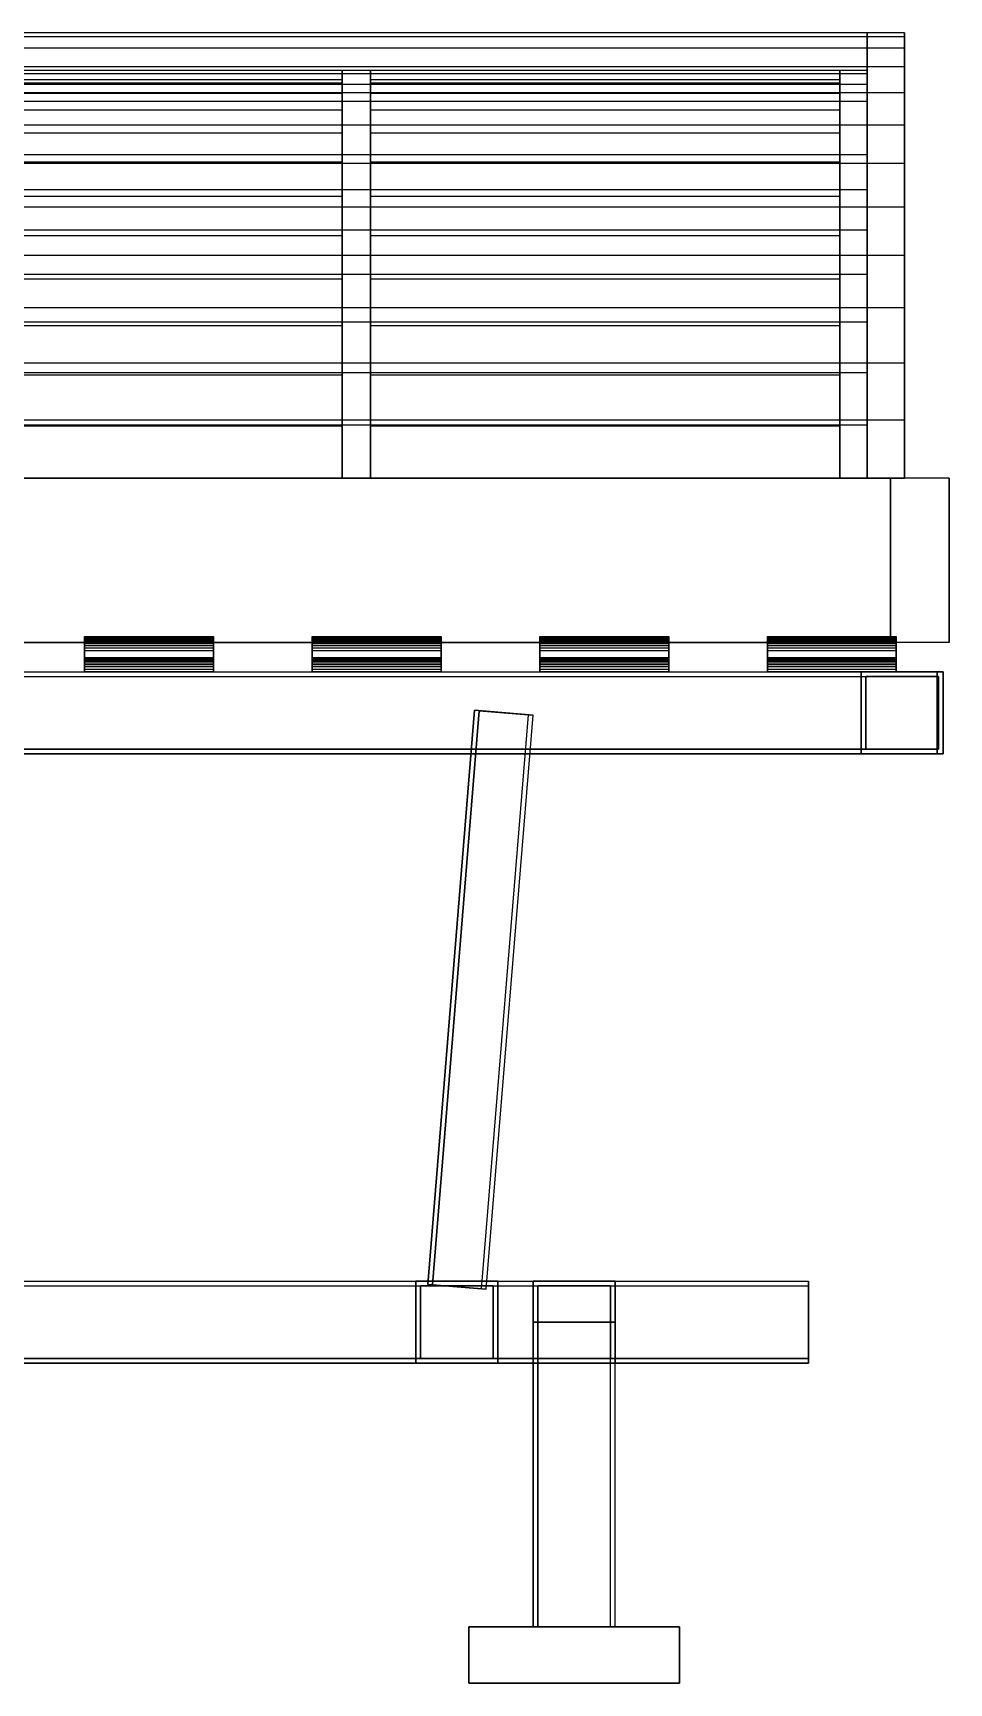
# Model space of a CAD drawing. Header units: millimetres. Extents: x -840 to 1340, y 6 to 760.
# Drawn here: x 949 to 1340, y 6 to 710 of the extents above; entities that cross this region are included whole.
import ezdxf

# ---------------------------------------------------------------- set-up
doc = ezdxf.new("R2010")
doc.units = ezdxf.units.MM
for name, color, linetype in [('B01', 7, 'Continuous'), ('B02', 7, 'Continuous'), ('B12', 7, 'Continuous'), ('B220', 7, 'Continuous'), ('B221', 7, 'Continuous'), ('B320', 7, 'Continuous'), ('B321', 7, 'Continuous'), ('B64', 7, 'Continuous'), ('C3', 7, 'Continuous'), ('C31', 7, 'Continuous'), ('EH1', 7, 'Continuous'), ('EH2', 7, 'Continuous'), ('L010', 7, 'Continuous'), ('L011', 7, 'Continuous'), ('L021', 7, 'Continuous'), ('L1004', 7, 'Continuous'), ('L1005', 7, 'Continuous'), ('L1006', 7, 'Continuous'), ('L1007', 7, 'Continuous'), ('L200', 7, 'Continuous'), ('T10', 7, 'Continuous'), ('T11', 7, 'Continuous')]:
    doc.layers.add(name, color=color, linetype=linetype)

msp = doc.modelspace()

# ---------------------------------------------------------------- linework, layer by layer
at = {"layer": 'B01'}
for points in [[(-780, 177.5), (1280, 177.5)], [(-780, 177.5), (1280, 177.5)], [(1280, 177.5), (1280, 142.5)], [(1280, 177.5), (1280, 177.5)], [(1280, 142.5), (1280, 177.5)], [(-780, 175.5), (1280, 175.5)], [(-780, 175.5), (1280, 175.5)], [(1280, 175.5), (1280, 144.5)], [(1280, 175.5), (1280, 175.5)], [(1280, 144.5), (1280, 175.5)], [(-780, 144.5), (1280, 144.5)], [(1280, 144.5), (-780, 144.5)], [(1280, 142.5), (-780, 142.5)], [(-780, 142.5), (1280, 142.5)], [(1280, 144.5), (1280, 144.5)], [(1280, 142.5), (1280, 142.5)]]:
    msp.add_lwpolyline(points, dxfattribs=at)
at = {"layer": 'B02'}
for points in [[(-780, 177.5), (1280, 177.5)], [(-780, 177.5), (1280, 177.5)], [(1280, 177.5), (1280, 142.5)], [(1280, 177.5), (1280, 177.5)], [(1280, 142.5), (1280, 177.5)], [(-780, 175.5), (1280, 175.5)], [(-780, 175.5), (1280, 175.5)], [(1280, 175.5), (1280, 144.5)], [(1280, 175.5), (1280, 175.5)], [(1280, 144.5), (1280, 175.5)], [(-780, 144.5), (1280, 144.5)], [(1280, 144.5), (-780, 144.5)], [(1280, 142.5), (-780, 142.5)], [(-780, 142.5), (1280, 142.5)], [(1280, 144.5), (1280, 144.5)], [(1280, 142.5), (1280, 142.5)]]:
    msp.add_lwpolyline(points, dxfattribs=at)
at = {"layer": 'B12'}
for points in [[(1162.5, 177.5), (1162.5, 177.5)], [(1162.5, 142.5), (1162.5, 177.5)], [(1162.5, 177.5), (1162.5, 142.5)], [(1162.5, 177.5), (1197.5, 177.5)], [(1197.5, 177.5), (1162.5, 177.5)], [(1197.5, 177.5), (1197.5, 177.5)], [(1197.5, 177.5), (1197.5, 142.5)], [(1197.5, 142.5), (1197.5, 177.5)], [(1164.5, 175.5), (1164.5, 175.5)], [(1195.5, 175.5), (1164.5, 175.5)], [(1164.5, 175.5), (1195.5, 175.5)], [(1164.5, 175.5), (1164.5, 144.5)], [(1164.5, 144.5), (1164.5, 175.5)], [(1195.5, 175.5), (1195.5, 175.5)], [(1195.5, 144.5), (1195.5, 175.5)], [(1195.5, 175.5), (1195.5, 144.5)], [(1162.5, 142.5), (1162.5, 142.5)], [(1197.5, 142.5), (1162.5, 142.5)], [(1162.5, 142.5), (1197.5, 142.5)], [(1164.5, 144.5), (1164.5, 144.5)], [(1164.5, 144.5), (1195.5, 144.5)], [(1195.5, 144.5), (1164.5, 144.5)], [(1195.5, 144.5), (1195.5, 144.5)], [(1197.5, 142.5), (1197.5, 142.5)]]:
    msp.add_lwpolyline(points, dxfattribs=at)
at = {"layer": 'B220'}
for points in [[(1162.5, 160), (1162.5, 30)], [(1197.5, 160), (1162.5, 160)], [(1162.5, 30), (1162.5, 160)], [(1162.5, 160), (1197.5, 160)], [(1162.5, 160), (1162.5, 160)], [(1164.5, 30), (1164.5, 160)], [(1164.5, 160), (1164.5, 30)], [(1164.5, 160), (1164.5, 160)], [(1195.5, 160), (1164.5, 160)], [(1164.5, 160), (1195.5, 160)], [(1195.5, 30), (1195.5, 160)], [(1195.5, 30), (1195.5, 160)], [(1195.5, 160), (1195.5, 160)], [(1197.5, 30), (1197.5, 160)], [(1197.5, 30), (1197.5, 160)], [(1197.5, 160), (1197.5, 160)], [(1162.5, 30), (1197.5, 30)], [(1197.5, 30), (1162.5, 30)], [(1162.5, 30), (1162.5, 30)], [(1164.5, 30), (1164.5, 30)], [(1164.5, 30), (1195.5, 30)], [(1195.5, 30), (1164.5, 30)], [(1195.5, 30), (1195.5, 30)], [(1197.5, 30), (1197.5, 30)]]:
    msp.add_lwpolyline(points, dxfattribs=at)
at = {"layer": 'B221'}
for points in [[(1162.5, 160), (1162.5, 30)], [(1197.5, 160), (1162.5, 160)], [(1162.5, 30), (1162.5, 160)], [(1162.5, 160), (1197.5, 160)], [(1162.5, 160), (1162.5, 160)], [(1164.5, 30), (1164.5, 160)], [(1164.5, 160), (1164.5, 30)], [(1164.5, 160), (1164.5, 160)], [(1195.5, 160), (1164.5, 160)], [(1164.5, 160), (1195.5, 160)], [(1195.5, 30), (1195.5, 160)], [(1195.5, 30), (1195.5, 160)], [(1195.5, 160), (1195.5, 160)], [(1197.5, 30), (1197.5, 160)], [(1197.5, 30), (1197.5, 160)], [(1197.5, 160), (1197.5, 160)], [(1162.5, 30), (1197.5, 30)], [(1197.5, 30), (1162.5, 30)], [(1162.5, 30), (1162.5, 30)], [(1164.5, 30), (1164.5, 30)], [(1164.5, 30), (1195.5, 30)], [(1195.5, 30), (1164.5, 30)], [(1195.5, 30), (1195.5, 30)], [(1197.5, 30), (1197.5, 30)]]:
    msp.add_lwpolyline(points, dxfattribs=at)
at = {"layer": 'B320'}
for points in [[(1135, 6), (1135, 30)], [(1135, 30), (1135, 30)], [(1135, 30), (1135, 6)], [(1225, 30), (1135, 30)], [(1135, 30), (1225, 30)], [(1225, 30), (1225, 6)], [(1225, 30), (1225, 30)], [(1225, 6), (1225, 30)], [(1135, 6), (1135, 6)], [(1135, 6), (1225, 6)], [(1225, 6), (1135, 6)], [(1225, 6), (1225, 6)]]:
    msp.add_lwpolyline(points, dxfattribs=at)
at = {"layer": 'B321'}
for points in [[(1135, 6), (1135, 30)], [(1135, 30), (1135, 30)], [(1135, 30), (1135, 6)], [(1225, 30), (1135, 30)], [(1135, 30), (1225, 30)], [(1225, 30), (1225, 6)], [(1225, 30), (1225, 30)], [(1225, 6), (1225, 30)], [(1135, 6), (1135, 6)], [(1135, 6), (1225, 6)], [(1225, 6), (1135, 6)], [(1225, 6), (1225, 6)]]:
    msp.add_lwpolyline(points, dxfattribs=at)
at = {"layer": 'B64'}
for points in [[(1112.5, 177.5), (1112.5, 177.5)], [(1112.5, 142.5), (1112.5, 177.5)], [(1112.5, 177.5), (1112.5, 142.5)], [(1112.5, 177.5), (1147.5, 177.5)], [(1147.5, 177.5), (1112.5, 177.5)], [(1147.5, 177.5), (1147.5, 177.5)], [(1147.5, 177.5), (1147.5, 142.5)], [(1147.5, 142.5), (1147.5, 177.5)], [(1114.5, 175.5), (1114.5, 175.5)], [(1145.5, 175.5), (1114.5, 175.5)], [(1114.5, 175.5), (1145.5, 175.5)], [(1114.5, 175.5), (1114.5, 144.5)], [(1114.5, 144.5), (1114.5, 175.5)], [(1145.5, 175.5), (1145.5, 175.5)], [(1145.5, 144.5), (1145.5, 175.5)], [(1145.5, 175.5), (1145.5, 144.5)], [(1112.5, 142.5), (1112.5, 142.5)], [(1147.5, 142.5), (1112.5, 142.5)], [(1112.5, 142.5), (1147.5, 142.5)], [(1114.5, 144.5), (1114.5, 144.5)], [(1114.5, 144.5), (1145.5, 144.5)], [(1145.5, 144.5), (1114.5, 144.5)], [(1145.5, 144.5), (1145.5, 144.5)], [(1147.5, 142.5), (1147.5, 142.5)]]:
    msp.add_lwpolyline(points, dxfattribs=at)
at = {"layer": 'C3'}
for points in [[(1305, 710), (565, 710)], [(1305, 708.37), (565, 708.37)], [(1305, 708.37), (565, 708.37)], [(1305, 708.37), (1305, 710)], [(1305, 710), (1305, 708.37)], [(1305, 703.53), (1305, 708.37)], [(1305, 708.37), (1305, 703.53)], [(1305, 703.53), (565, 703.53)], [(1305, 703.53), (565, 703.53)], [(1305, 695.54), (1305, 703.53)], [(1305, 703.53), (1305, 695.54)], [(1305, 695.54), (565, 695.54)], [(1305, 695.54), (565, 695.54)], [(1305, 694), (565, 694)], [(1305, 692.51), (565, 692.51)], [(1305, 692.51), (565, 692.51)], [(1305, 684.54), (1305, 695.54)], [(1305, 695.54), (1305, 684.54)], [(1305, 692.51), (1305, 694)], [(1305, 694), (1305, 692.51)], [(1305, 688.07), (1305, 692.51)], [(1305, 692.51), (1305, 688.07)], [(1305, 688.07), (565, 688.07)], [(1305, 688.07), (565, 688.07)], [(1305, 684.54), (565, 684.54)], [(1305, 684.54), (565, 684.54)], [(1305, 680.76), (1305, 688.07)], [(1305, 688.07), (1305, 680.76)], [(1305, 670.74), (1305, 684.54)], [(1305, 684.54), (1305, 670.74)], [(1305, 680.76), (565, 680.76)], [(1305, 680.76), (565, 680.76)], [(1305, 670.69), (1305, 680.76)], [(1305, 680.76), (1305, 670.69)], [(1305, 670.74), (565, 670.74)], [(1305, 670.74), (565, 670.74)], [(1305, 670.69), (565, 670.69)], [(1305, 670.69), (565, 670.69)], [(1305, 654.35), (1305, 670.74)], [(1305, 670.74), (1305, 654.35)], [(1305, 658.04), (1305, 670.69)], [(1305, 670.69), (1305, 658.04)], [(1305, 658.04), (565, 658.04)], [(1305, 658.04), (565, 658.04)], [(1305, 643.04), (1305, 658.04)], [(1305, 658.04), (1305, 643.04)], [(1305, 654.35), (565, 654.35)], [(1305, 654.35), (565, 654.35)], [(1305, 635.66), (1305, 654.35)], [(1305, 654.35), (1305, 635.66)], [(1305, 643.04), (565, 643.04)], [(1305, 643.04), (565, 643.04)], [(1305, 625.92), (1305, 643.04)], [(1305, 643.04), (1305, 625.92)], [(1305, 635.66), (565, 635.66)], [(1305, 635.66), (565, 635.66)], [(1305, 615), (1305, 635.66)], [(1305, 635.66), (1305, 615)], [(1305, 625.92), (565, 625.92)], [(1305, 625.92), (565, 625.92)], [(1305, 607), (1305, 625.92)], [(1305, 625.92), (1305, 607)], [(1305, 615), (565, 615)], [(1305, 615), (565, 615)], [(1305, 592.71), (1305, 615)], [(1305, 615), (1305, 592.71)], [(1305, 607), (565, 607)], [(1305, 607), (565, 607)], [(1305, 586.59), (1305, 607)], [(1305, 607), (1305, 586.59)], [(1305, 592.71), (565, 592.71)], [(1305, 592.71), (565, 592.71)], [(1305, 569.18), (1305, 592.71)], [(1305, 592.71), (1305, 569.18)], [(1305, 586.59), (565, 586.59)], [(1305, 586.59), (565, 586.59)], [(1305, 565.03), (1305, 586.59)], [(1305, 586.59), (1305, 565.03)], [(1305, 569.18), (565, 569.18)], [(1305, 569.18), (565, 569.18)], [(1305, 565.03), (565, 565.03)], [(1305, 565.03), (565, 565.03)], [(1305, 544.8), (1305, 569.18)], [(1305, 569.18), (1305, 544.8)], [(1305, 542.71), (1305, 565.03)], [(1305, 565.03), (1305, 542.71)], [(1305, 544.8), (565, 544.8)], [(1305, 544.8), (565, 544.8)], [(1305, 542.71), (565, 542.71)], [(1305, 542.71), (565, 542.71)], [(1305, 520), (1305, 544.8)], [(1305, 544.8), (1305, 520)], [(1305, 520), (1305, 542.71)], [(1305, 542.71), (1305, 520)], [(565, 520), (1305, 520)], [(1305, 520), (565, 520)], [(1305, 520), (565, 520)], [(1305, 520), (565, 520)], [(1305, 520), (1305, 520)], [(1305, 520), (1305, 520)]]:
    msp.add_lwpolyline(points, dxfattribs=at)
at = {"layer": 'C31'}
for points in [[(1321, 710), (1305, 710)], [(1305, 710), (1305, 708.37)], [(1305, 708.37), (1305, 710)], [(1321, 708.37), (1305, 708.37)], [(1305, 708.37), (1305, 703.53)], [(1321, 708.37), (1305, 708.37)], [(1305, 703.53), (1305, 708.37)], [(1321, 708.37), (1321, 710)], [(1321, 710), (1321, 708.37)], [(1321, 703.53), (1321, 708.37)], [(1321, 708.37), (1321, 703.53)], [(1321, 703.53), (1305, 703.53)], [(1305, 703.53), (1305, 695.54)], [(1321, 703.53), (1305, 703.53)], [(1305, 695.54), (1305, 703.53)], [(1321, 695.54), (1321, 703.53)], [(1321, 703.53), (1321, 695.54)], [(1321, 695.54), (1305, 695.54)], [(1305, 695.54), (1305, 684.54)], [(1321, 695.54), (1305, 695.54)], [(1305, 684.54), (1305, 695.54)], [(1321, 684.54), (1321, 695.54)], [(1321, 695.54), (1321, 684.54)], [(1321, 684.54), (1305, 684.54)], [(1305, 684.54), (1305, 670.74)], [(1321, 684.54), (1305, 684.54)], [(1305, 670.74), (1305, 684.54)], [(1321, 670.74), (1321, 684.54)], [(1321, 684.54), (1321, 670.74)], [(1321, 670.74), (1305, 670.74)], [(1305, 670.74), (1305, 654.35)], [(1321, 670.74), (1305, 670.74)], [(1305, 654.35), (1305, 670.74)], [(1321, 654.35), (1321, 670.74)], [(1321, 670.74), (1321, 654.35)], [(1321, 654.35), (1305, 654.35)], [(1305, 654.35), (1305, 635.66)], [(1321, 654.35), (1305, 654.35)], [(1305, 635.66), (1305, 654.35)], [(1321, 635.66), (1321, 654.35)], [(1321, 654.35), (1321, 635.66)], [(1321, 635.66), (1305, 635.66)], [(1305, 635.66), (1305, 615)], [(1321, 635.66), (1305, 635.66)], [(1305, 615), (1305, 635.66)], [(1321, 615), (1321, 635.66)], [(1321, 635.66), (1321, 615)], [(1321, 615), (1305, 615)], [(1305, 615), (1305, 592.71)], [(1321, 615), (1305, 615)], [(1305, 592.71), (1305, 615)], [(1321, 592.71), (1321, 615)], [(1321, 615), (1321, 592.71)], [(1321, 592.71), (1305, 592.71)], [(1305, 592.71), (1305, 569.18)], [(1321, 592.71), (1305, 592.71)], [(1305, 569.18), (1305, 592.71)], [(1321, 569.18), (1321, 592.71)], [(1321, 592.71), (1321, 569.18)], [(1321, 569.18), (1305, 569.18)], [(1305, 569.18), (1305, 544.8)], [(1321, 569.18), (1305, 569.18)], [(1305, 544.8), (1305, 569.18)], [(1321, 544.8), (1321, 569.18)], [(1321, 569.18), (1321, 544.8)], [(1321, 544.8), (1305, 544.8)], [(1305, 544.8), (1305, 520)], [(1321, 544.8), (1305, 544.8)], [(1305, 520), (1305, 544.8)], [(1321, 520), (1321, 544.8)], [(1321, 544.8), (1321, 520)], [(1305, 520), (1321, 520)], [(1321, 520), (1305, 520)], [(1305, 520), (1305, 520)], [(1321, 520), (1321, 520)]]:
    msp.add_lwpolyline(points, dxfattribs=at)
at = {"layer": 'EH1'}
for points in [[(1081.05, 694), (580, 694)], [(1081.05, 692.51), (580, 692.51)], [(1081.05, 692.51), (580, 692.51)], [(1081.05, 690), (580, 690)], [(1081.05, 692.51), (1081.05, 694)], [(1081.05, 694), (1081.05, 692.51)], [(1081.05, 688.07), (1081.05, 692.51)], [(1081.05, 692.51), (1081.05, 688.07)], [(1081.05, 688.55), (1081.05, 690)], [(1081.05, 690), (1081.05, 688.55)], [(1081.05, 688.55), (580, 688.55)], [(1081.05, 688.55), (580, 688.55)], [(1081.05, 688.07), (580, 688.07)], [(1081.05, 688.07), (580, 688.07)], [(1081.05, 684.21), (580, 684.21)], [(1081.05, 684.21), (580, 684.21)], [(1081.05, 684.21), (1081.05, 688.55)], [(1081.05, 688.55), (1081.05, 684.21)], [(1081.05, 680.76), (1081.05, 688.07)], [(1081.05, 688.07), (1081.05, 680.76)], [(1081.05, 677.06), (1081.05, 684.21)], [(1081.05, 684.21), (1081.05, 677.06)], [(1081.05, 680.76), (580, 680.76)], [(1081.05, 680.76), (580, 680.76)], [(1081.05, 677.06), (580, 677.06)], [(1081.05, 677.06), (580, 677.06)], [(1081.05, 670.69), (1081.05, 680.76)], [(1081.05, 680.76), (1081.05, 670.69)], [(1081.05, 667.22), (1081.05, 677.06)], [(1081.05, 677.06), (1081.05, 667.22)], [(1081.05, 670.69), (580, 670.69)], [(1081.05, 670.69), (580, 670.69)], [(1081.05, 658.04), (1081.05, 670.69)], [(1081.05, 670.69), (1081.05, 658.04)], [(1081.05, 667.22), (580, 667.22)], [(1081.05, 667.22), (580, 667.22)], [(1081.05, 654.87), (1081.05, 667.22)], [(1081.05, 667.22), (1081.05, 654.87)], [(1081.05, 658.04), (580, 658.04)], [(1081.05, 658.04), (580, 658.04)], [(1081.05, 654.87), (580, 654.87)], [(1081.05, 654.87), (580, 654.87)], [(1081.05, 643.04), (1081.05, 658.04)], [(1081.05, 658.04), (1081.05, 643.04)], [(1081.05, 640.21), (1081.05, 654.87)], [(1081.05, 654.87), (1081.05, 640.21)], [(1081.05, 643.04), (580, 643.04)], [(1081.05, 643.04), (580, 643.04)], [(1081.05, 625.92), (1081.05, 643.04)], [(1081.05, 643.04), (1081.05, 625.92)], [(1081.05, 640.21), (580, 640.21)], [(1081.05, 640.21), (580, 640.21)], [(1081.05, 623.49), (1081.05, 640.21)], [(1081.05, 640.21), (1081.05, 623.49)], [(1081.05, 625.92), (580, 625.92)], [(1081.05, 625.92), (580, 625.92)], [(1081.05, 623.49), (580, 623.49)], [(1081.05, 623.49), (580, 623.49)], [(1081.05, 607), (1081.05, 625.92)], [(1081.05, 625.92), (1081.05, 607)], [(1081.05, 605), (1081.05, 623.49)], [(1081.05, 623.49), (1081.05, 605)], [(1081.05, 607), (580, 607)], [(1081.05, 607), (580, 607)], [(1081.05, 586.59), (1081.05, 607)], [(1081.05, 607), (1081.05, 586.59)], [(1081.05, 605), (580, 605)], [(1081.05, 605), (580, 605)], [(1081.05, 585.06), (1081.05, 605)], [(1081.05, 605), (1081.05, 585.06)], [(1081.05, 586.59), (580, 586.59)], [(1081.05, 586.59), (580, 586.59)], [(1081.05, 585.06), (580, 585.06)], [(1081.05, 585.06), (580, 585.06)], [(1081.05, 565.03), (1081.05, 586.59)], [(1081.05, 586.59), (1081.05, 565.03)], [(1081.05, 564), (1081.05, 585.06)], [(1081.05, 585.06), (1081.05, 564)], [(1081.05, 565.03), (580, 565.03)], [(1081.05, 565.03), (580, 565.03)], [(1081.05, 564), (580, 564)], [(1081.05, 564), (580, 564)], [(1081.05, 542.71), (1081.05, 565.03)], [(1081.05, 565.03), (1081.05, 542.71)], [(1081.05, 542.19), (1081.05, 564)], [(1081.05, 564), (1081.05, 542.19)], [(1081.05, 542.71), (580, 542.71)], [(1081.05, 542.71), (580, 542.71)], [(1081.05, 542.19), (580, 542.19)], [(1081.05, 542.19), (580, 542.19)], [(1081.05, 520), (1081.05, 542.71)], [(1081.05, 542.71), (1081.05, 520)], [(1081.05, 520), (1081.05, 542.19)], [(1081.05, 542.19), (1081.05, 520)], [(580, 520), (1081.05, 520)], [(1081.05, 520), (580, 520)], [(1081.05, 520), (580, 520)], [(1081.05, 520), (580, 520)], [(1081.05, 520), (1081.05, 520)], [(1081.05, 520), (1081.05, 520)]]:
    msp.add_lwpolyline(points, dxfattribs=at)
at = {"layer": 'EH2'}
for points in [[(1293.47, 694), (1093.05, 694)], [(1093.05, 694), (1093.05, 692.51)], [(1093.05, 692.51), (1093.05, 694)], [(1293.47, 692.51), (1093.05, 692.51)], [(1093.05, 692.51), (1093.05, 688.07)], [(1293.47, 692.51), (1093.05, 692.51)], [(1093.05, 688.07), (1093.05, 692.51)], [(1293.47, 690), (1093.05, 690)], [(1093.05, 690), (1093.05, 688.55)], [(1093.05, 688.55), (1093.05, 690)], [(1293.47, 692.51), (1293.47, 694)], [(1293.47, 694), (1293.47, 692.51)], [(1293.47, 688.07), (1293.47, 692.51)], [(1293.47, 692.51), (1293.47, 688.07)], [(1293.47, 688.55), (1293.47, 690)], [(1293.47, 690), (1293.47, 688.55)], [(1293.47, 688.55), (1093.05, 688.55)], [(1093.05, 688.55), (1093.05, 684.21)], [(1293.47, 688.55), (1093.05, 688.55)], [(1093.05, 684.21), (1093.05, 688.55)], [(1293.47, 688.07), (1093.05, 688.07)], [(1093.05, 688.07), (1093.05, 680.76)], [(1293.47, 688.07), (1093.05, 688.07)], [(1093.05, 680.76), (1093.05, 688.07)], [(1293.47, 684.21), (1093.05, 684.21)], [(1093.05, 684.21), (1093.05, 677.06)], [(1293.47, 684.21), (1093.05, 684.21)], [(1093.05, 677.06), (1093.05, 684.21)], [(1293.47, 684.21), (1293.47, 688.55)], [(1293.47, 688.55), (1293.47, 684.21)], [(1293.47, 680.76), (1293.47, 688.07)], [(1293.47, 688.07), (1293.47, 680.76)], [(1293.47, 677.06), (1293.47, 684.21)], [(1293.47, 684.21), (1293.47, 677.06)], [(1293.47, 680.76), (1093.05, 680.76)], [(1093.05, 680.76), (1093.05, 670.69)], [(1293.47, 680.76), (1093.05, 680.76)], [(1093.05, 670.69), (1093.05, 680.76)], [(1293.47, 677.06), (1093.05, 677.06)], [(1093.05, 677.06), (1093.05, 667.22)], [(1293.47, 677.06), (1093.05, 677.06)], [(1093.05, 667.22), (1093.05, 677.06)], [(1293.47, 670.69), (1293.47, 680.76)], [(1293.47, 680.76), (1293.47, 670.69)], [(1293.47, 667.22), (1293.47, 677.06)], [(1293.47, 677.06), (1293.47, 667.22)], [(1293.47, 670.69), (1093.05, 670.69)], [(1093.05, 670.69), (1093.05, 658.04)], [(1293.47, 670.69), (1093.05, 670.69)], [(1093.05, 658.04), (1093.05, 670.69)], [(1293.47, 658.04), (1293.47, 670.69)], [(1293.47, 670.69), (1293.47, 658.04)], [(1293.47, 667.22), (1093.05, 667.22)], [(1093.05, 667.22), (1093.05, 654.87)], [(1293.47, 667.22), (1093.05, 667.22)], [(1093.05, 654.87), (1093.05, 667.22)], [(1293.47, 654.87), (1293.47, 667.22)], [(1293.47, 667.22), (1293.47, 654.87)], [(1293.47, 658.04), (1093.05, 658.04)], [(1093.05, 658.04), (1093.05, 643.04)], [(1293.47, 658.04), (1093.05, 658.04)], [(1093.05, 643.04), (1093.05, 658.04)], [(1293.47, 654.87), (1093.05, 654.87)], [(1093.05, 654.87), (1093.05, 640.21)], [(1293.47, 654.87), (1093.05, 654.87)], [(1093.05, 640.21), (1093.05, 654.87)], [(1293.47, 643.04), (1293.47, 658.04)], [(1293.47, 658.04), (1293.47, 643.04)], [(1293.47, 640.21), (1293.47, 654.87)], [(1293.47, 654.87), (1293.47, 640.21)], [(1293.47, 643.04), (1093.05, 643.04)], [(1093.05, 643.04), (1093.05, 625.92)], [(1293.47, 643.04), (1093.05, 643.04)], [(1093.05, 625.92), (1093.05, 643.04)], [(1293.47, 625.92), (1293.47, 643.04)], [(1293.47, 643.04), (1293.47, 625.92)], [(1293.47, 640.21), (1093.05, 640.21)], [(1093.05, 640.21), (1093.05, 623.49)], [(1293.47, 640.21), (1093.05, 640.21)], [(1093.05, 623.49), (1093.05, 640.21)], [(1293.47, 623.49), (1293.47, 640.21)], [(1293.47, 640.21), (1293.47, 623.49)], [(1293.47, 625.92), (1093.05, 625.92)], [(1093.05, 625.92), (1093.05, 607)], [(1293.47, 625.92), (1093.05, 625.92)], [(1093.05, 607), (1093.05, 625.92)], [(1293.47, 623.49), (1093.05, 623.49)], [(1093.05, 623.49), (1093.05, 605)], [(1293.47, 623.49), (1093.05, 623.49)], [(1093.05, 605), (1093.05, 623.49)], [(1293.47, 607), (1293.47, 625.92)], [(1293.47, 625.92), (1293.47, 607)], [(1293.47, 605), (1293.47, 623.49)], [(1293.47, 623.49), (1293.47, 605)], [(1293.47, 607), (1093.05, 607)], [(1093.05, 607), (1093.05, 586.59)], [(1293.47, 607), (1093.05, 607)], [(1093.05, 586.59), (1093.05, 607)], [(1293.47, 586.59), (1293.47, 607)], [(1293.47, 607), (1293.47, 586.59)], [(1293.47, 605), (1093.05, 605)], [(1093.05, 605), (1093.05, 585.06)], [(1293.47, 605), (1093.05, 605)], [(1093.05, 585.06), (1093.05, 605)], [(1293.47, 585.06), (1293.47, 605)], [(1293.47, 605), (1293.47, 585.06)], [(1293.47, 586.59), (1093.05, 586.59)], [(1093.05, 586.59), (1093.05, 565.03)], [(1293.47, 586.59), (1093.05, 586.59)], [(1093.05, 565.03), (1093.05, 586.59)], [(1293.47, 585.06), (1093.05, 585.06)], [(1093.05, 585.06), (1093.05, 564)], [(1293.47, 585.06), (1093.05, 585.06)], [(1093.05, 564), (1093.05, 585.06)], [(1293.47, 565.03), (1293.47, 586.59)], [(1293.47, 586.59), (1293.47, 565.03)], [(1293.47, 564), (1293.47, 585.06)], [(1293.47, 585.06), (1293.47, 564)], [(1293.47, 565.03), (1093.05, 565.03)], [(1093.05, 565.03), (1093.05, 542.71)], [(1293.47, 565.03), (1093.05, 565.03)], [(1093.05, 542.71), (1093.05, 565.03)], [(1293.47, 564), (1093.05, 564)], [(1093.05, 564), (1093.05, 542.19)], [(1293.47, 564), (1093.05, 564)], [(1093.05, 542.19), (1093.05, 564)], [(1293.47, 542.71), (1293.47, 565.03)], [(1293.47, 565.03), (1293.47, 542.71)], [(1293.47, 542.19), (1293.47, 564)], [(1293.47, 564), (1293.47, 542.19)], [(1293.47, 542.71), (1093.05, 542.71)], [(1093.05, 542.71), (1093.05, 520)], [(1293.47, 542.71), (1093.05, 542.71)], [(1093.05, 520), (1093.05, 542.71)], [(1293.47, 542.19), (1093.05, 542.19)], [(1093.05, 542.19), (1093.05, 520)], [(1293.47, 542.19), (1093.05, 542.19)], [(1093.05, 520), (1093.05, 542.19)], [(1293.47, 520), (1293.47, 542.71)], [(1293.47, 542.71), (1293.47, 520)], [(1293.47, 520), (1293.47, 542.19)], [(1293.47, 542.19), (1293.47, 520)], [(1093.05, 520), (1293.47, 520)], [(1293.47, 520), (1093.05, 520)], [(1293.47, 520), (1093.05, 520)], [(1093.05, 520), (1093.05, 520)], [(1293.47, 520), (1093.05, 520)], [(1093.05, 520), (1093.05, 520)], [(1293.47, 520), (1293.47, 520)], [(1293.47, 520), (1293.47, 520)]]:
    msp.add_lwpolyline(points, dxfattribs=at)
at = {"layer": 'L010'}
for points in [[(565, 437.5), (1335, 437.5)], [(565, 437.5), (1335, 437.5)], [(1335, 437.5), (1335, 402.5)], [(1335, 437.5), (1335, 437.5)], [(1335, 402.5), (1335, 437.5)], [(565, 435.5), (1335, 435.5)], [(565, 435.5), (1335, 435.5)], [(1335, 435.5), (1335, 404.5)], [(1335, 435.5), (1335, 435.5)], [(1335, 404.5), (1335, 435.5)], [(565, 404.5), (1335, 404.5)], [(1335, 404.5), (565, 404.5)], [(1335, 402.5), (565, 402.5)], [(565, 402.5), (1335, 402.5)], [(1335, 404.5), (1335, 404.5)], [(1335, 402.5), (1335, 402.5)]]:
    msp.add_lwpolyline(points, dxfattribs=at)
at = {"layer": 'L011'}
for points in [[(565, 437.5), (1335, 437.5)], [(565, 437.5), (1335, 437.5)], [(1335, 437.5), (1335, 402.5)], [(1335, 437.5), (1335, 437.5)], [(1335, 402.5), (1335, 437.5)], [(565, 435.5), (1335, 435.5)], [(565, 435.5), (1335, 435.5)], [(1335, 435.5), (1335, 404.5)], [(1335, 435.5), (1335, 435.5)], [(1335, 404.5), (1335, 435.5)], [(565, 404.5), (1335, 404.5)], [(1335, 404.5), (565, 404.5)], [(1335, 402.5), (565, 402.5)], [(565, 402.5), (1335, 402.5)], [(1335, 404.5), (1335, 404.5)], [(1335, 402.5), (1335, 402.5)]]:
    msp.add_lwpolyline(points, dxfattribs=at)
at = {"layer": 'L021'}
for points in [[(1302.5, 437.5), (1302.5, 437.5)], [(1302.5, 402.5), (1302.5, 437.5)], [(1302.5, 437.5), (1302.5, 402.5)], [(1302.5, 437.5), (1337.5, 437.5)], [(1337.5, 437.5), (1302.5, 437.5)], [(1337.5, 437.5), (1337.5, 437.5)], [(1337.5, 437.5), (1337.5, 402.5)], [(1337.5, 402.5), (1337.5, 437.5)], [(1304.5, 435.5), (1304.5, 435.5)], [(1335.5, 435.5), (1304.5, 435.5)], [(1304.5, 435.5), (1335.5, 435.5)], [(1304.5, 435.5), (1304.5, 404.5)], [(1304.5, 404.5), (1304.5, 435.5)], [(1335.5, 435.5), (1335.5, 435.5)], [(1335.5, 404.5), (1335.5, 435.5)], [(1335.5, 435.5), (1335.5, 404.5)], [(1302.5, 402.5), (1302.5, 402.5)], [(1337.5, 402.5), (1302.5, 402.5)], [(1302.5, 402.5), (1337.5, 402.5)], [(1304.5, 404.5), (1304.5, 404.5)], [(1304.5, 404.5), (1335.5, 404.5)], [(1335.5, 404.5), (1304.5, 404.5)], [(1335.5, 404.5), (1335.5, 404.5)], [(1337.5, 402.5), (1337.5, 402.5)]]:
    msp.add_lwpolyline(points, dxfattribs=at)
at = {"layer": 'L1004'}
for points in [[(971.07, 452.5), (1026.07, 452.5)], [(971.07, 452.44), (971.07, 452.5)], [(971.07, 452.5), (971.07, 452.44)], [(971.07, 452.44), (1026.07, 452.44)], [(971.07, 452.26), (971.07, 452.44)], [(971.07, 452.44), (1026.07, 452.44)], [(971.07, 452.44), (971.07, 452.26)], [(971.07, 452.26), (1026.07, 452.26)], [(971.07, 451.96), (971.07, 452.26)], [(971.07, 452.26), (1026.07, 452.26)], [(971.07, 452.26), (971.07, 451.96)], [(971.07, 451.96), (1026.07, 451.96)], [(971.07, 451.54), (971.07, 451.96)], [(971.07, 451.96), (1026.07, 451.96)], [(971.07, 451.96), (971.07, 451.54)], [(971.07, 451.54), (1026.07, 451.54)], [(971.07, 451), (971.07, 451.54)], [(971.07, 451.54), (1026.07, 451.54)], [(971.07, 451.54), (971.07, 451)], [(971.07, 451), (1026.07, 451)], [(971.07, 450.34), (971.07, 451)], [(971.07, 451), (1026.07, 451)], [(971.07, 451), (971.07, 450.34)], [(1026.07, 452.5), (1026.07, 452.44)], [(1026.07, 452.44), (1026.07, 452.5)], [(1026.07, 452.44), (1026.07, 452.26)], [(1026.07, 452.26), (1026.07, 452.44)], [(1026.07, 452.26), (1026.07, 451.96)], [(1026.07, 451.96), (1026.07, 452.26)], [(1026.07, 451.96), (1026.07, 451.54)], [(1026.07, 451.54), (1026.07, 451.96)], [(1026.07, 451.54), (1026.07, 451)], [(1026.07, 451), (1026.07, 451.54)], [(1026.07, 451), (1026.07, 450.34)], [(1026.07, 450.34), (1026.07, 451)], [(971.07, 450.34), (1026.07, 450.34)], [(971.07, 449.56), (971.07, 450.34)], [(971.07, 450.34), (1026.07, 450.34)], [(971.07, 450.34), (971.07, 449.56)], [(971.07, 449.56), (1026.07, 449.56)], [(971.07, 448.66), (971.07, 449.56)], [(971.07, 449.56), (1026.07, 449.56)], [(971.07, 449.56), (971.07, 448.66)], [(971.07, 448.66), (1026.07, 448.66)], [(971.07, 447.64), (971.07, 448.66)], [(971.07, 448.66), (1026.07, 448.66)], [(971.07, 448.66), (971.07, 447.64)], [(971.07, 447.64), (1026.07, 447.64)], [(971.07, 446.5), (971.07, 447.64)], [(971.07, 447.64), (1026.07, 447.64)], [(971.07, 447.64), (971.07, 446.5)], [(971.07, 446.5), (1026.07, 446.5)], [(971.07, 437.5), (971.07, 446.5)], [(971.07, 446.5), (1026.07, 446.5)], [(971.07, 446.5), (971.07, 437.5)], [(1026.07, 450.34), (1026.07, 449.56)], [(1026.07, 449.56), (1026.07, 450.34)], [(1026.07, 449.56), (1026.07, 448.66)], [(1026.07, 448.66), (1026.07, 449.56)], [(1026.07, 448.66), (1026.07, 447.64)], [(1026.07, 447.64), (1026.07, 448.66)], [(1026.07, 447.64), (1026.07, 446.5)], [(1026.07, 446.5), (1026.07, 447.64)], [(1026.07, 446.5), (1026.07, 437.5)], [(1026.07, 437.5), (1026.07, 446.5)], [(971.07, 443.5), (1026.07, 443.5)], [(971.07, 443.44), (971.07, 443.5)], [(971.07, 443.5), (971.07, 443.44)], [(971.07, 443.44), (1026.07, 443.44)], [(971.07, 443.26), (971.07, 443.44)], [(971.07, 443.44), (1026.07, 443.44)], [(971.07, 443.44), (971.07, 443.26)], [(971.07, 443.26), (1026.07, 443.26)], [(971.07, 442.96), (971.07, 443.26)], [(971.07, 443.26), (1026.07, 443.26)], [(971.07, 443.26), (971.07, 442.96)], [(971.07, 442.96), (1026.07, 442.96)], [(971.07, 442.54), (971.07, 442.96)], [(971.07, 442.96), (1026.07, 442.96)], [(971.07, 442.96), (971.07, 442.54)], [(971.07, 442.54), (1026.07, 442.54)], [(971.07, 442), (971.07, 442.54)], [(971.07, 442.54), (1026.07, 442.54)], [(971.07, 442.54), (971.07, 442)], [(971.07, 442), (1026.07, 442)], [(971.07, 441.34), (971.07, 442)], [(971.07, 442), (1026.07, 442)], [(971.07, 442), (971.07, 441.34)], [(971.07, 441.34), (1026.07, 441.34)], [(971.07, 440.56), (971.07, 441.34)], [(971.07, 441.34), (1026.07, 441.34)], [(971.07, 441.34), (971.07, 440.56)], [(971.07, 440.56), (1026.07, 440.56)], [(971.07, 439.66), (971.07, 440.56)], [(971.07, 440.56), (1026.07, 440.56)], [(971.07, 440.56), (971.07, 439.66)], [(971.07, 439.66), (1026.07, 439.66)], [(971.07, 438.64), (971.07, 439.66)], [(971.07, 439.66), (1026.07, 439.66)], [(971.07, 439.66), (971.07, 438.64)], [(971.07, 438.64), (1026.07, 438.64)], [(971.07, 437.5), (971.07, 438.64)], [(971.07, 438.64), (1026.07, 438.64)], [(971.07, 438.64), (971.07, 437.5)], [(1026.07, 437.5), (971.07, 437.5)], [(971.07, 437.5), (1026.07, 437.5)], [(1026.07, 443.5), (1026.07, 443.44)], [(1026.07, 443.44), (1026.07, 443.5)], [(1026.07, 443.44), (1026.07, 443.26)], [(1026.07, 443.26), (1026.07, 443.44)], [(1026.07, 443.26), (1026.07, 442.96)], [(1026.07, 442.96), (1026.07, 443.26)], [(1026.07, 442.96), (1026.07, 442.54)], [(1026.07, 442.54), (1026.07, 442.96)], [(1026.07, 442.54), (1026.07, 442)], [(1026.07, 442), (1026.07, 442.54)], [(1026.07, 442), (1026.07, 441.34)], [(1026.07, 441.34), (1026.07, 442)], [(1026.07, 441.34), (1026.07, 440.56)], [(1026.07, 440.56), (1026.07, 441.34)], [(1026.07, 440.56), (1026.07, 439.66)], [(1026.07, 439.66), (1026.07, 440.56)], [(1026.07, 439.66), (1026.07, 438.64)], [(1026.07, 438.64), (1026.07, 439.66)], [(1026.07, 438.64), (1026.07, 437.5)], [(1026.07, 437.5), (1026.07, 438.64)]]:
    msp.add_lwpolyline(points, dxfattribs=at)
at = {"layer": 'L1005'}
for points in [[(1068.21, 452.5), (1123.21, 452.5)], [(1068.21, 452.44), (1068.21, 452.5)], [(1068.21, 452.5), (1068.21, 452.44)], [(1068.21, 452.44), (1123.21, 452.44)], [(1068.21, 452.26), (1068.21, 452.44)], [(1068.21, 452.44), (1123.21, 452.44)], [(1068.21, 452.44), (1068.21, 452.26)], [(1068.21, 452.26), (1123.21, 452.26)], [(1068.21, 451.96), (1068.21, 452.26)], [(1068.21, 452.26), (1123.21, 452.26)], [(1068.21, 452.26), (1068.21, 451.96)], [(1068.21, 451.96), (1123.21, 451.96)], [(1068.21, 451.54), (1068.21, 451.96)], [(1068.21, 451.96), (1123.21, 451.96)], [(1068.21, 451.96), (1068.21, 451.54)], [(1068.21, 451.54), (1123.21, 451.54)], [(1068.21, 451), (1068.21, 451.54)], [(1068.21, 451.54), (1123.21, 451.54)], [(1068.21, 451.54), (1068.21, 451)], [(1068.21, 451), (1123.21, 451)], [(1068.21, 450.34), (1068.21, 451)], [(1068.21, 451), (1123.21, 451)], [(1068.21, 451), (1068.21, 450.34)], [(1123.21, 452.5), (1123.21, 452.44)], [(1123.21, 452.44), (1123.21, 452.5)], [(1123.21, 452.44), (1123.21, 452.26)], [(1123.21, 452.26), (1123.21, 452.44)], [(1123.21, 452.26), (1123.21, 451.96)], [(1123.21, 451.96), (1123.21, 452.26)], [(1123.21, 451.96), (1123.21, 451.54)], [(1123.21, 451.54), (1123.21, 451.96)], [(1123.21, 451.54), (1123.21, 451)], [(1123.21, 451), (1123.21, 451.54)], [(1123.21, 451), (1123.21, 450.34)], [(1123.21, 450.34), (1123.21, 451)], [(1068.21, 450.34), (1123.21, 450.34)], [(1068.21, 449.56), (1068.21, 450.34)], [(1068.21, 450.34), (1123.21, 450.34)], [(1068.21, 450.34), (1068.21, 449.56)], [(1068.21, 449.56), (1123.21, 449.56)], [(1068.21, 448.66), (1068.21, 449.56)], [(1068.21, 449.56), (1123.21, 449.56)], [(1068.21, 449.56), (1068.21, 448.66)], [(1068.21, 448.66), (1123.21, 448.66)], [(1068.21, 447.64), (1068.21, 448.66)], [(1068.21, 448.66), (1123.21, 448.66)], [(1068.21, 448.66), (1068.21, 447.64)], [(1068.21, 447.64), (1123.21, 447.64)], [(1068.21, 446.5), (1068.21, 447.64)], [(1068.21, 447.64), (1123.21, 447.64)], [(1068.21, 447.64), (1068.21, 446.5)], [(1068.21, 446.5), (1123.21, 446.5)], [(1068.21, 437.5), (1068.21, 446.5)], [(1068.21, 446.5), (1123.21, 446.5)], [(1068.21, 446.5), (1068.21, 437.5)], [(1123.21, 450.34), (1123.21, 449.56)], [(1123.21, 449.56), (1123.21, 450.34)], [(1123.21, 449.56), (1123.21, 448.66)], [(1123.21, 448.66), (1123.21, 449.56)], [(1123.21, 448.66), (1123.21, 447.64)], [(1123.21, 447.64), (1123.21, 448.66)], [(1123.21, 447.64), (1123.21, 446.5)], [(1123.21, 446.5), (1123.21, 447.64)], [(1123.21, 446.5), (1123.21, 437.5)], [(1123.21, 437.5), (1123.21, 446.5)], [(1068.21, 443.5), (1123.21, 443.5)], [(1068.21, 443.44), (1068.21, 443.5)], [(1068.21, 443.5), (1068.21, 443.44)], [(1068.21, 443.44), (1123.21, 443.44)], [(1068.21, 443.26), (1068.21, 443.44)], [(1068.21, 443.44), (1123.21, 443.44)], [(1068.21, 443.44), (1068.21, 443.26)], [(1068.21, 443.26), (1123.21, 443.26)], [(1068.21, 442.96), (1068.21, 443.26)], [(1068.21, 443.26), (1123.21, 443.26)], [(1068.21, 443.26), (1068.21, 442.96)], [(1068.21, 442.96), (1123.21, 442.96)], [(1068.21, 442.54), (1068.21, 442.96)], [(1068.21, 442.96), (1123.21, 442.96)], [(1068.21, 442.96), (1068.21, 442.54)], [(1068.21, 442.54), (1123.21, 442.54)], [(1068.21, 442), (1068.21, 442.54)], [(1068.21, 442.54), (1123.21, 442.54)], [(1068.21, 442.54), (1068.21, 442)], [(1068.21, 442), (1123.21, 442)], [(1068.21, 441.34), (1068.21, 442)], [(1068.21, 442), (1123.21, 442)], [(1068.21, 442), (1068.21, 441.34)], [(1068.21, 441.34), (1123.21, 441.34)], [(1068.21, 440.56), (1068.21, 441.34)], [(1068.21, 441.34), (1123.21, 441.34)], [(1068.21, 441.34), (1068.21, 440.56)], [(1068.21, 440.56), (1123.21, 440.56)], [(1068.21, 439.66), (1068.21, 440.56)], [(1068.21, 440.56), (1123.21, 440.56)], [(1068.21, 440.56), (1068.21, 439.66)], [(1068.21, 439.66), (1123.21, 439.66)], [(1068.21, 438.64), (1068.21, 439.66)], [(1068.21, 439.66), (1123.21, 439.66)], [(1068.21, 439.66), (1068.21, 438.64)], [(1068.21, 438.64), (1123.21, 438.64)], [(1068.21, 437.5), (1068.21, 438.64)], [(1068.21, 438.64), (1123.21, 438.64)], [(1068.21, 438.64), (1068.21, 437.5)], [(1123.21, 437.5), (1068.21, 437.5)], [(1068.21, 437.5), (1123.21, 437.5)], [(1123.21, 443.5), (1123.21, 443.44)], [(1123.21, 443.44), (1123.21, 443.5)], [(1123.21, 443.44), (1123.21, 443.26)], [(1123.21, 443.26), (1123.21, 443.44)], [(1123.21, 443.26), (1123.21, 442.96)], [(1123.21, 442.96), (1123.21, 443.26)], [(1123.21, 442.96), (1123.21, 442.54)], [(1123.21, 442.54), (1123.21, 442.96)], [(1123.21, 442.54), (1123.21, 442)], [(1123.21, 442), (1123.21, 442.54)], [(1123.21, 442), (1123.21, 441.34)], [(1123.21, 441.34), (1123.21, 442)], [(1123.21, 441.34), (1123.21, 440.56)], [(1123.21, 440.56), (1123.21, 441.34)], [(1123.21, 440.56), (1123.21, 439.66)], [(1123.21, 439.66), (1123.21, 440.56)], [(1123.21, 439.66), (1123.21, 438.64)], [(1123.21, 438.64), (1123.21, 439.66)], [(1123.21, 438.64), (1123.21, 437.5)], [(1123.21, 437.5), (1123.21, 438.64)]]:
    msp.add_lwpolyline(points, dxfattribs=at)
at = {"layer": 'L1006'}
for points in [[(1165.36, 452.5), (1220.36, 452.5)], [(1165.36, 452.44), (1165.36, 452.5)], [(1165.36, 452.5), (1165.36, 452.44)], [(1165.36, 452.44), (1220.36, 452.44)], [(1165.36, 452.26), (1165.36, 452.44)], [(1165.36, 452.44), (1220.36, 452.44)], [(1165.36, 452.44), (1165.36, 452.26)], [(1165.36, 452.26), (1220.36, 452.26)], [(1165.36, 451.96), (1165.36, 452.26)], [(1165.36, 452.26), (1220.36, 452.26)], [(1165.36, 452.26), (1165.36, 451.96)], [(1165.36, 451.96), (1220.36, 451.96)], [(1165.36, 451.54), (1165.36, 451.96)], [(1165.36, 451.96), (1220.36, 451.96)], [(1165.36, 451.96), (1165.36, 451.54)], [(1165.36, 451.54), (1220.36, 451.54)], [(1165.36, 451), (1165.36, 451.54)], [(1165.36, 451.54), (1220.36, 451.54)], [(1165.36, 451.54), (1165.36, 451)], [(1165.36, 451), (1220.36, 451)], [(1165.36, 450.34), (1165.36, 451)], [(1165.36, 451), (1220.36, 451)], [(1165.36, 451), (1165.36, 450.34)], [(1220.36, 452.5), (1220.36, 452.44)], [(1220.36, 452.44), (1220.36, 452.5)], [(1220.36, 452.44), (1220.36, 452.26)], [(1220.36, 452.26), (1220.36, 452.44)], [(1220.36, 452.26), (1220.36, 451.96)], [(1220.36, 451.96), (1220.36, 452.26)], [(1220.36, 451.96), (1220.36, 451.54)], [(1220.36, 451.54), (1220.36, 451.96)], [(1220.36, 451.54), (1220.36, 451)], [(1220.36, 451), (1220.36, 451.54)], [(1220.36, 451), (1220.36, 450.34)], [(1220.36, 450.34), (1220.36, 451)], [(1165.36, 450.34), (1220.36, 450.34)], [(1165.36, 449.56), (1165.36, 450.34)], [(1165.36, 450.34), (1220.36, 450.34)], [(1165.36, 450.34), (1165.36, 449.56)], [(1165.36, 449.56), (1220.36, 449.56)], [(1165.36, 448.66), (1165.36, 449.56)], [(1165.36, 449.56), (1220.36, 449.56)], [(1165.36, 449.56), (1165.36, 448.66)], [(1165.36, 448.66), (1220.36, 448.66)], [(1165.36, 447.64), (1165.36, 448.66)], [(1165.36, 448.66), (1220.36, 448.66)], [(1165.36, 448.66), (1165.36, 447.64)], [(1165.36, 447.64), (1220.36, 447.64)], [(1165.36, 446.5), (1165.36, 447.64)], [(1165.36, 447.64), (1220.36, 447.64)], [(1165.36, 447.64), (1165.36, 446.5)], [(1165.36, 446.5), (1220.36, 446.5)], [(1165.36, 437.5), (1165.36, 446.5)], [(1165.36, 446.5), (1220.36, 446.5)], [(1165.36, 446.5), (1165.36, 437.5)], [(1220.36, 450.34), (1220.36, 449.56)], [(1220.36, 449.56), (1220.36, 450.34)], [(1220.36, 449.56), (1220.36, 448.66)], [(1220.36, 448.66), (1220.36, 449.56)], [(1220.36, 448.66), (1220.36, 447.64)], [(1220.36, 447.64), (1220.36, 448.66)], [(1220.36, 447.64), (1220.36, 446.5)], [(1220.36, 446.5), (1220.36, 447.64)], [(1220.36, 446.5), (1220.36, 437.5)], [(1220.36, 437.5), (1220.36, 446.5)], [(1165.36, 443.5), (1220.36, 443.5)], [(1165.36, 443.44), (1165.36, 443.5)], [(1165.36, 443.5), (1165.36, 443.44)], [(1165.36, 443.44), (1220.36, 443.44)], [(1165.36, 443.26), (1165.36, 443.44)], [(1165.36, 443.44), (1220.36, 443.44)], [(1165.36, 443.44), (1165.36, 443.26)], [(1165.36, 443.26), (1220.36, 443.26)], [(1165.36, 442.96), (1165.36, 443.26)], [(1165.36, 443.26), (1220.36, 443.26)], [(1165.36, 443.26), (1165.36, 442.96)], [(1165.36, 442.96), (1220.36, 442.96)], [(1165.36, 442.54), (1165.36, 442.96)], [(1165.36, 442.96), (1220.36, 442.96)], [(1165.36, 442.96), (1165.36, 442.54)], [(1165.36, 442.54), (1220.36, 442.54)], [(1165.36, 442), (1165.36, 442.54)], [(1165.36, 442.54), (1220.36, 442.54)], [(1165.36, 442.54), (1165.36, 442)], [(1165.36, 442), (1220.36, 442)], [(1165.36, 441.34), (1165.36, 442)], [(1165.36, 442), (1220.36, 442)], [(1165.36, 442), (1165.36, 441.34)], [(1165.36, 441.34), (1220.36, 441.34)], [(1165.36, 440.56), (1165.36, 441.34)], [(1165.36, 441.34), (1220.36, 441.34)], [(1165.36, 441.34), (1165.36, 440.56)], [(1165.36, 440.56), (1220.36, 440.56)], [(1165.36, 439.66), (1165.36, 440.56)], [(1165.36, 440.56), (1220.36, 440.56)], [(1165.36, 440.56), (1165.36, 439.66)], [(1165.36, 439.66), (1220.36, 439.66)], [(1165.36, 438.64), (1165.36, 439.66)], [(1165.36, 439.66), (1220.36, 439.66)], [(1165.36, 439.66), (1165.36, 438.64)], [(1165.36, 438.64), (1220.36, 438.64)], [(1165.36, 437.5), (1165.36, 438.64)], [(1165.36, 438.64), (1220.36, 438.64)], [(1165.36, 438.64), (1165.36, 437.5)], [(1220.36, 437.5), (1165.36, 437.5)], [(1165.36, 437.5), (1220.36, 437.5)], [(1220.36, 443.5), (1220.36, 443.44)], [(1220.36, 443.44), (1220.36, 443.5)], [(1220.36, 443.44), (1220.36, 443.26)], [(1220.36, 443.26), (1220.36, 443.44)], [(1220.36, 443.26), (1220.36, 442.96)], [(1220.36, 442.96), (1220.36, 443.26)], [(1220.36, 442.96), (1220.36, 442.54)], [(1220.36, 442.54), (1220.36, 442.96)], [(1220.36, 442.54), (1220.36, 442)], [(1220.36, 442), (1220.36, 442.54)], [(1220.36, 442), (1220.36, 441.34)], [(1220.36, 441.34), (1220.36, 442)], [(1220.36, 441.34), (1220.36, 440.56)], [(1220.36, 440.56), (1220.36, 441.34)], [(1220.36, 440.56), (1220.36, 439.66)], [(1220.36, 439.66), (1220.36, 440.56)], [(1220.36, 439.66), (1220.36, 438.64)], [(1220.36, 438.64), (1220.36, 439.66)], [(1220.36, 438.64), (1220.36, 437.5)], [(1220.36, 437.5), (1220.36, 438.64)]]:
    msp.add_lwpolyline(points, dxfattribs=at)
at = {"layer": 'L1007'}
for points in [[(1262.5, 452.5), (1317.5, 452.5)], [(1262.5, 452.44), (1262.5, 452.5)], [(1262.5, 452.5), (1262.5, 452.44)], [(1262.5, 452.44), (1317.5, 452.44)], [(1262.5, 452.26), (1262.5, 452.44)], [(1262.5, 452.44), (1317.5, 452.44)], [(1262.5, 452.44), (1262.5, 452.26)], [(1262.5, 452.26), (1317.5, 452.26)], [(1262.5, 451.96), (1262.5, 452.26)], [(1262.5, 452.26), (1317.5, 452.26)], [(1262.5, 452.26), (1262.5, 451.96)], [(1262.5, 451.96), (1317.5, 451.96)], [(1262.5, 451.54), (1262.5, 451.96)], [(1262.5, 451.96), (1317.5, 451.96)], [(1262.5, 451.96), (1262.5, 451.54)], [(1262.5, 451.54), (1317.5, 451.54)], [(1262.5, 451), (1262.5, 451.54)], [(1262.5, 451.54), (1317.5, 451.54)], [(1262.5, 451.54), (1262.5, 451)], [(1262.5, 451), (1317.5, 451)], [(1262.5, 450.34), (1262.5, 451)], [(1262.5, 451), (1317.5, 451)], [(1262.5, 451), (1262.5, 450.34)], [(1317.5, 452.5), (1317.5, 452.44)], [(1317.5, 452.44), (1317.5, 452.5)], [(1317.5, 452.44), (1317.5, 452.26)], [(1317.5, 452.26), (1317.5, 452.44)], [(1317.5, 452.26), (1317.5, 451.96)], [(1317.5, 451.96), (1317.5, 452.26)], [(1317.5, 451.96), (1317.5, 451.54)], [(1317.5, 451.54), (1317.5, 451.96)], [(1317.5, 451.54), (1317.5, 451)], [(1317.5, 451), (1317.5, 451.54)], [(1317.5, 451), (1317.5, 450.34)], [(1317.5, 450.34), (1317.5, 451)], [(1262.5, 450.34), (1317.5, 450.34)], [(1262.5, 449.56), (1262.5, 450.34)], [(1262.5, 450.34), (1317.5, 450.34)], [(1262.5, 450.34), (1262.5, 449.56)], [(1262.5, 449.56), (1317.5, 449.56)], [(1262.5, 448.66), (1262.5, 449.56)], [(1262.5, 449.56), (1317.5, 449.56)], [(1262.5, 449.56), (1262.5, 448.66)], [(1262.5, 448.66), (1317.5, 448.66)], [(1262.5, 447.64), (1262.5, 448.66)], [(1262.5, 448.66), (1317.5, 448.66)], [(1262.5, 448.66), (1262.5, 447.64)], [(1262.5, 447.64), (1317.5, 447.64)], [(1262.5, 446.5), (1262.5, 447.64)], [(1262.5, 447.64), (1317.5, 447.64)], [(1262.5, 447.64), (1262.5, 446.5)], [(1262.5, 446.5), (1317.5, 446.5)], [(1262.5, 437.5), (1262.5, 446.5)], [(1262.5, 446.5), (1317.5, 446.5)], [(1262.5, 446.5), (1262.5, 437.5)], [(1317.5, 450.34), (1317.5, 449.56)], [(1317.5, 449.56), (1317.5, 450.34)], [(1317.5, 449.56), (1317.5, 448.66)], [(1317.5, 448.66), (1317.5, 449.56)], [(1317.5, 448.66), (1317.5, 447.64)], [(1317.5, 447.64), (1317.5, 448.66)], [(1317.5, 447.64), (1317.5, 446.5)], [(1317.5, 446.5), (1317.5, 447.64)], [(1317.5, 446.5), (1317.5, 437.5)], [(1317.5, 437.5), (1317.5, 446.5)], [(1262.5, 443.5), (1317.5, 443.5)], [(1262.5, 443.44), (1262.5, 443.5)], [(1262.5, 443.5), (1262.5, 443.44)], [(1262.5, 443.44), (1317.5, 443.44)], [(1262.5, 443.26), (1262.5, 443.44)], [(1262.5, 443.44), (1317.5, 443.44)], [(1262.5, 443.44), (1262.5, 443.26)], [(1262.5, 443.26), (1317.5, 443.26)], [(1262.5, 442.96), (1262.5, 443.26)], [(1262.5, 443.26), (1317.5, 443.26)], [(1262.5, 443.26), (1262.5, 442.96)], [(1262.5, 442.96), (1317.5, 442.96)], [(1262.5, 442.54), (1262.5, 442.96)], [(1262.5, 442.96), (1317.5, 442.96)], [(1262.5, 442.96), (1262.5, 442.54)], [(1262.5, 442.54), (1317.5, 442.54)], [(1262.5, 442), (1262.5, 442.54)], [(1262.5, 442.54), (1317.5, 442.54)], [(1262.5, 442.54), (1262.5, 442)], [(1262.5, 442), (1317.5, 442)], [(1262.5, 441.34), (1262.5, 442)], [(1262.5, 442), (1317.5, 442)], [(1262.5, 442), (1262.5, 441.34)], [(1262.5, 441.34), (1317.5, 441.34)], [(1262.5, 440.56), (1262.5, 441.34)], [(1262.5, 441.34), (1317.5, 441.34)], [(1262.5, 441.34), (1262.5, 440.56)], [(1262.5, 440.56), (1317.5, 440.56)], [(1262.5, 439.66), (1262.5, 440.56)], [(1262.5, 440.56), (1317.5, 440.56)], [(1262.5, 440.56), (1262.5, 439.66)], [(1262.5, 439.66), (1317.5, 439.66)], [(1262.5, 438.64), (1262.5, 439.66)], [(1262.5, 439.66), (1317.5, 439.66)], [(1262.5, 439.66), (1262.5, 438.64)], [(1262.5, 438.64), (1317.5, 438.64)], [(1262.5, 437.5), (1262.5, 438.64)], [(1262.5, 438.64), (1317.5, 438.64)], [(1262.5, 438.64), (1262.5, 437.5)], [(1317.5, 437.5), (1262.5, 437.5)], [(1262.5, 437.5), (1317.5, 437.5)], [(1317.5, 443.5), (1317.5, 443.44)], [(1317.5, 443.44), (1317.5, 443.5)], [(1317.5, 443.44), (1317.5, 443.26)], [(1317.5, 443.26), (1317.5, 443.44)], [(1317.5, 443.26), (1317.5, 442.96)], [(1317.5, 442.96), (1317.5, 443.26)], [(1317.5, 442.96), (1317.5, 442.54)], [(1317.5, 442.54), (1317.5, 442.96)], [(1317.5, 442.54), (1317.5, 442)], [(1317.5, 442), (1317.5, 442.54)], [(1317.5, 442), (1317.5, 441.34)], [(1317.5, 441.34), (1317.5, 442)], [(1317.5, 441.34), (1317.5, 440.56)], [(1317.5, 440.56), (1317.5, 441.34)], [(1317.5, 440.56), (1317.5, 439.66)], [(1317.5, 439.66), (1317.5, 440.56)], [(1317.5, 439.66), (1317.5, 438.64)], [(1317.5, 438.64), (1317.5, 439.66)], [(1317.5, 438.64), (1317.5, 437.5)], [(1317.5, 437.5), (1317.5, 438.64)]]:
    msp.add_lwpolyline(points, dxfattribs=at)
at = {"layer": 'L200'}
for points in [[(585, 520), (1315, 520)], [(1315, 520), (585, 520)], [(1340, 520), (1339.86, 520), (1339.45, 520), (1338.78, 520), (1337.84, 520), (1336.65, 520), (1335.23, 520), (1333.58, 520), (1331.73, 520), (1329.69, 520), (1327.5, 520), (1325.17, 520), (1322.73, 520), (1320.2, 520), (1317.61, 520), (1315, 520)], [(1340, 520), (1339.86, 520), (1339.45, 520), (1338.78, 520), (1337.84, 520), (1336.65, 520), (1335.23, 520), (1333.58, 520), (1331.73, 520), (1329.69, 520), (1327.5, 520), (1325.17, 520), (1322.73, 520), (1320.2, 520), (1317.61, 520), (1315, 520)], [(1315, 450), (1315, 520)], [(1315, 520), (1315, 450)], [(1340, 520), (1340, 520)], [(1340, 450), (1340, 520)], [(1340, 520), (1340, 450)], [(1315, 450), (585, 450)], [(585, 450), (1315, 450)], [(1340, 450), (1339.86, 450), (1339.45, 450), (1338.78, 450), (1337.84, 450), (1336.65, 450), (1335.23, 450), (1333.58, 450), (1331.73, 450), (1329.69, 450), (1327.5, 450), (1325.17, 450), (1322.73, 450), (1320.2, 450), (1317.61, 450), (1315, 450)], [(1340, 450), (1339.86, 450), (1339.45, 450), (1338.78, 450), (1337.84, 450), (1336.65, 450), (1335.23, 450), (1333.58, 450), (1331.73, 450), (1329.69, 450), (1327.5, 450), (1325.17, 450), (1322.73, 450), (1320.2, 450), (1317.61, 450), (1315, 450)], [(1340, 450), (1340, 450)]]:
    msp.add_lwpolyline(points, dxfattribs=at)
at = {"layer": 'T10'}
for points in [[(1137.54, 421.02), (1117.54, 176.02)], [(1117.54, 176.02), (1137.54, 421.02)], [(1119.53, 175.85), (1139.53, 420.85)], [(1139.53, 420.85), (1119.53, 175.85)], [(1162.46, 418.98), (1137.54, 421.02)], [(1137.54, 421.02), (1162.46, 418.98)], [(1137.54, 421.02), (1137.54, 421.02)], [(1139.53, 420.85), (1139.53, 420.85)], [(1160.47, 419.15), (1139.53, 420.85)], [(1139.53, 420.85), (1160.47, 419.15)], [(1140.47, 174.15), (1160.47, 419.15)], [(1140.47, 174.15), (1160.47, 419.15)], [(1142.46, 173.98), (1162.46, 418.98)], [(1142.46, 173.98), (1162.46, 418.98)], [(1160.47, 419.15), (1160.47, 419.15)], [(1162.46, 418.98), (1162.46, 418.98)], [(1117.54, 176.02), (1142.46, 173.98)], [(1142.46, 173.98), (1117.54, 176.02)], [(1117.54, 176.02), (1117.54, 176.02)], [(1119.53, 175.85), (1119.53, 175.85)], [(1119.53, 175.85), (1140.47, 174.15)], [(1140.47, 174.15), (1119.53, 175.85)], [(1140.47, 174.15), (1140.47, 174.15)], [(1142.46, 173.98), (1142.46, 173.98)]]:
    msp.add_lwpolyline(points, dxfattribs=at)
at = {"layer": 'T11'}
for points in [[(1137.54, 421.02), (1117.54, 176.02)], [(1117.54, 176.02), (1137.54, 421.02)], [(1119.53, 175.85), (1139.53, 420.85)], [(1139.53, 420.85), (1119.53, 175.85)], [(1162.46, 418.98), (1137.54, 421.02)], [(1137.54, 421.02), (1162.46, 418.98)], [(1137.54, 421.02), (1137.54, 421.02)], [(1139.53, 420.85), (1139.53, 420.85)], [(1160.47, 419.15), (1139.53, 420.85)], [(1139.53, 420.85), (1160.47, 419.15)], [(1140.47, 174.15), (1160.47, 419.15)], [(1140.47, 174.15), (1160.47, 419.15)], [(1142.46, 173.98), (1162.46, 418.98)], [(1142.46, 173.98), (1162.46, 418.98)], [(1160.47, 419.15), (1160.47, 419.15)], [(1162.46, 418.98), (1162.46, 418.98)], [(1117.54, 176.02), (1142.46, 173.98)], [(1142.46, 173.98), (1117.54, 176.02)], [(1117.54, 176.02), (1117.54, 176.02)], [(1119.53, 175.85), (1119.53, 175.85)], [(1119.53, 175.85), (1140.47, 174.15)], [(1140.47, 174.15), (1119.53, 175.85)], [(1140.47, 174.15), (1140.47, 174.15)], [(1142.46, 173.98), (1142.46, 173.98)]]:
    msp.add_lwpolyline(points, dxfattribs=at)

doc.saveas('drawing.dxf')
